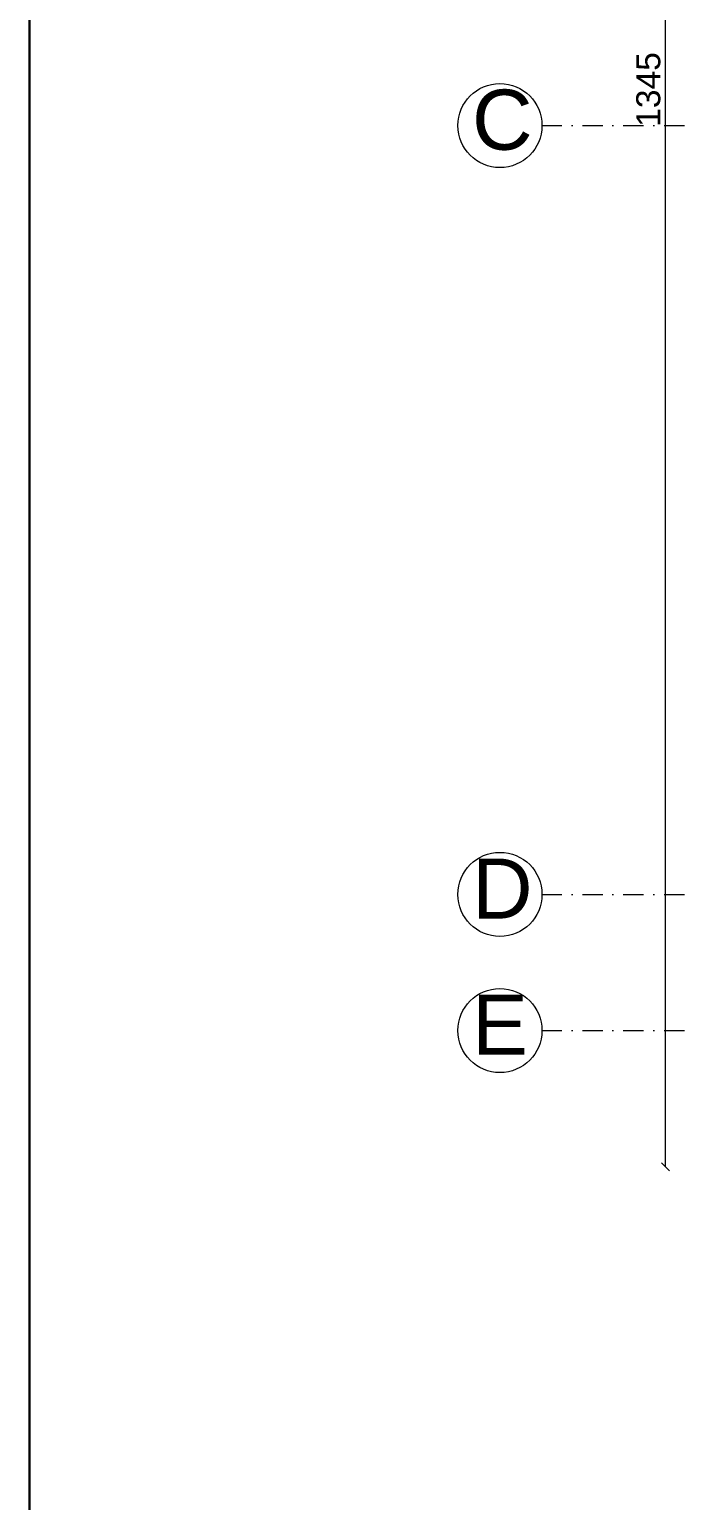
# Model space of a CAD drawing. Header units: millimetres. Extents: x 708 to 46452, y -4963 to 3960.
# Drawn here: x 12438 to 12844, y 1840 to 2758 of the extents above; entities that cross this region are included whole.
import ezdxf

# ---------------------------------------------------------------- set-up
doc = ezdxf.new("R2010")
doc.units = ezdxf.units.MM
for name, pattern in [('ACAD_ISO10W100', [18, 12, -3, 0, -3]), ('DASHDOT', [25.4, 12.7, -6.35, 0, -6.35]), ('DUZ', [0])]:
    doc.linetypes.add(name, pattern=pattern)
for name, color, linetype, lineweight in [('00_IC_OLCU', 139, 'Continuous', 20), ('AKS', 153, 'ACAD_ISO10W100', 20), ('aks ve noktalılar', 129, 'DASHDOT', 13), ('Çerçeve', 8, 'Continuous', 30), ('ölçü yatay', 150, 'DUZ', 18)]:
    doc.layers.add(name, color=color, linetype=linetype, lineweight=lineweight)
doc.styles.add('arial_1_18', font='arial.ttf', dxfattribs={"height": 0.2})
doc.styles.get("Standard").update_dxf_attribs({"font": 'arial.ttf'})
doc.dimstyles.new('ALP_OLCU', dxfattribs={"dimscale": 0, "dimtxt": 15, "dimasz": 5, "dimexe": 0.18, "dimexo": 0.06, "dimgap": 3, "dimtad": 1, "dimdec": 0, "dimrnd": 0.1, "dimzin": 9, "dimdsep": 46, "dimtxsty": 'Standard', "dimblk": 'OBLIQUE', "dimcen": 0, "dimse1": 1, "dimse2": 1, "dimclrd": 256, "dimclre": 256, "dimclrt": 53, "dimadec": 0, "dimazin": 0, "dimtfac": 1, "dimtdec": 0, "dimtix": 1, "dimtmove": 1, "dimatfit": 3, "dimldrblk": 'ARCHTICK', "dimfxl": 0.18, "dimtolj": 1, "dimlwd": -1, "dimarcsym": 0})

# ---------------------------------------------------------------- blocks, each defined once
blk = doc.blocks.new('REGEG')
at = {"layer": 'AKS', "color": 30, "linetype": 'Continuous', "lineweight": 5}
for centre in [(2169.03, 2407.49), (2169.03, 1927.49), (2169.03, 1842.49)]:
    blk.add_circle(centre, 26.25, dxfattribs=at)
at = {"layer": 'aks ve noktalılar'}
for points in [[(2194.99, 2407.49), (3870.77, 2407.49)], [(2194.99, 1927.49), (3870.77, 1927.49)], [(2194.99, 1842.49), (3870.77, 1842.49)]]:
    blk.add_lwpolyline(points, dxfattribs=at)
at = {"layer": 'AKS', "color": 30, "linetype": 'Continuous', "lineweight": 5, "style": 'arial_1_18'}
for s, p in [('C', (2151.59, 2392.39)), ('D', (2151.59, 1912.39)), ('E', (2151.59, 1827.39))]:
    blk.add_text(s, height=37.5, dxfattribs=at).set_placement(p)
blk = doc.blocks.new('_Oblique')
at = {"color": 0, "linetype": 'ByBlock', "lineweight": -2}
blk.add_line((-0.5, -0.5), (0.5, 0.5), dxfattribs=at)
blk = doc.blocks.new('*D411')
at = {"layer": '00_IC_OLCU', "transparency": 16777216}
blk.add_line((12835, 2048.33), (12835, 3393.33), dxfattribs=at)
at = {"layer": 'Defpoints', "color": 0, "transparency": 16777216}
for p in [(12835, 3393.33), (13653.36, 3393.33), (13013.36, 2048.33)]:
    blk.add_point(p, dxfattribs=at)
at = {"layer": '00_IC_OLCU', "transparency": 16777216, "xscale": 5, "yscale": 5, "zscale": 5}
for p, rotation in [((12835, 3393.33), 90), ((12835, 2048.33), 270)]:
    blk.add_blockref('_Oblique', p, dxfattribs=dict(at, rotation=rotation))
at = {"layer": '00_IC_OLCU', "color": 53, "transparency": 16777216, "insert": (12824.34, 2720.83), "char_height": 15, "attachment_point": 5, "rotation": 90}
blk.add_mtext('\\A1;1345', dxfattribs=at)
blk = doc.blocks.new('_ArchTick')
at = {"color": 0, "linetype": 'ByBlock', "const_width": 0.15}
blk.add_lwpolyline([(-0.5, -0.5), (0.5, 0.5)], dxfattribs=at)
blk = doc.blocks.new('FWEFWFE')
at = {"layer": '00_IC_OLCU'}
dim = blk.add_linear_dim(base=(12835, 3393.33), p1=(13013.36, 2048.33), p2=(13653.36, 3393.33), angle=90, dimstyle='ALP_OLCU', override={"dimscale": 1}, dxfattribs=at)
dim.commit()
dim.dimension.update_dxf_attribs({"geometry": '*D411', "text_midpoint": (12824.34, 2720.83)})

msp = doc.modelspace()

# ---------------------------------------------------------------- linework, layer by layer
at = {"layer": 'Çerçeve'}
for q in [(12437.801, 3958.843), (12437.801, 3958.68)]:
    msp.add_line((12437.801, 1328.081), q, dxfattribs=at)

# ---------------------------------------------------------------- block references
at = {"layer": '00_IC_OLCU'}
msp.add_blockref('REGEG', (10562.591, 290.837), dxfattribs=at)
at = {"layer": 'ölçü yatay'}
msp.add_blockref('FWEFWFE', (0, 0), dxfattribs=at)

doc.saveas('drawing.dxf')
